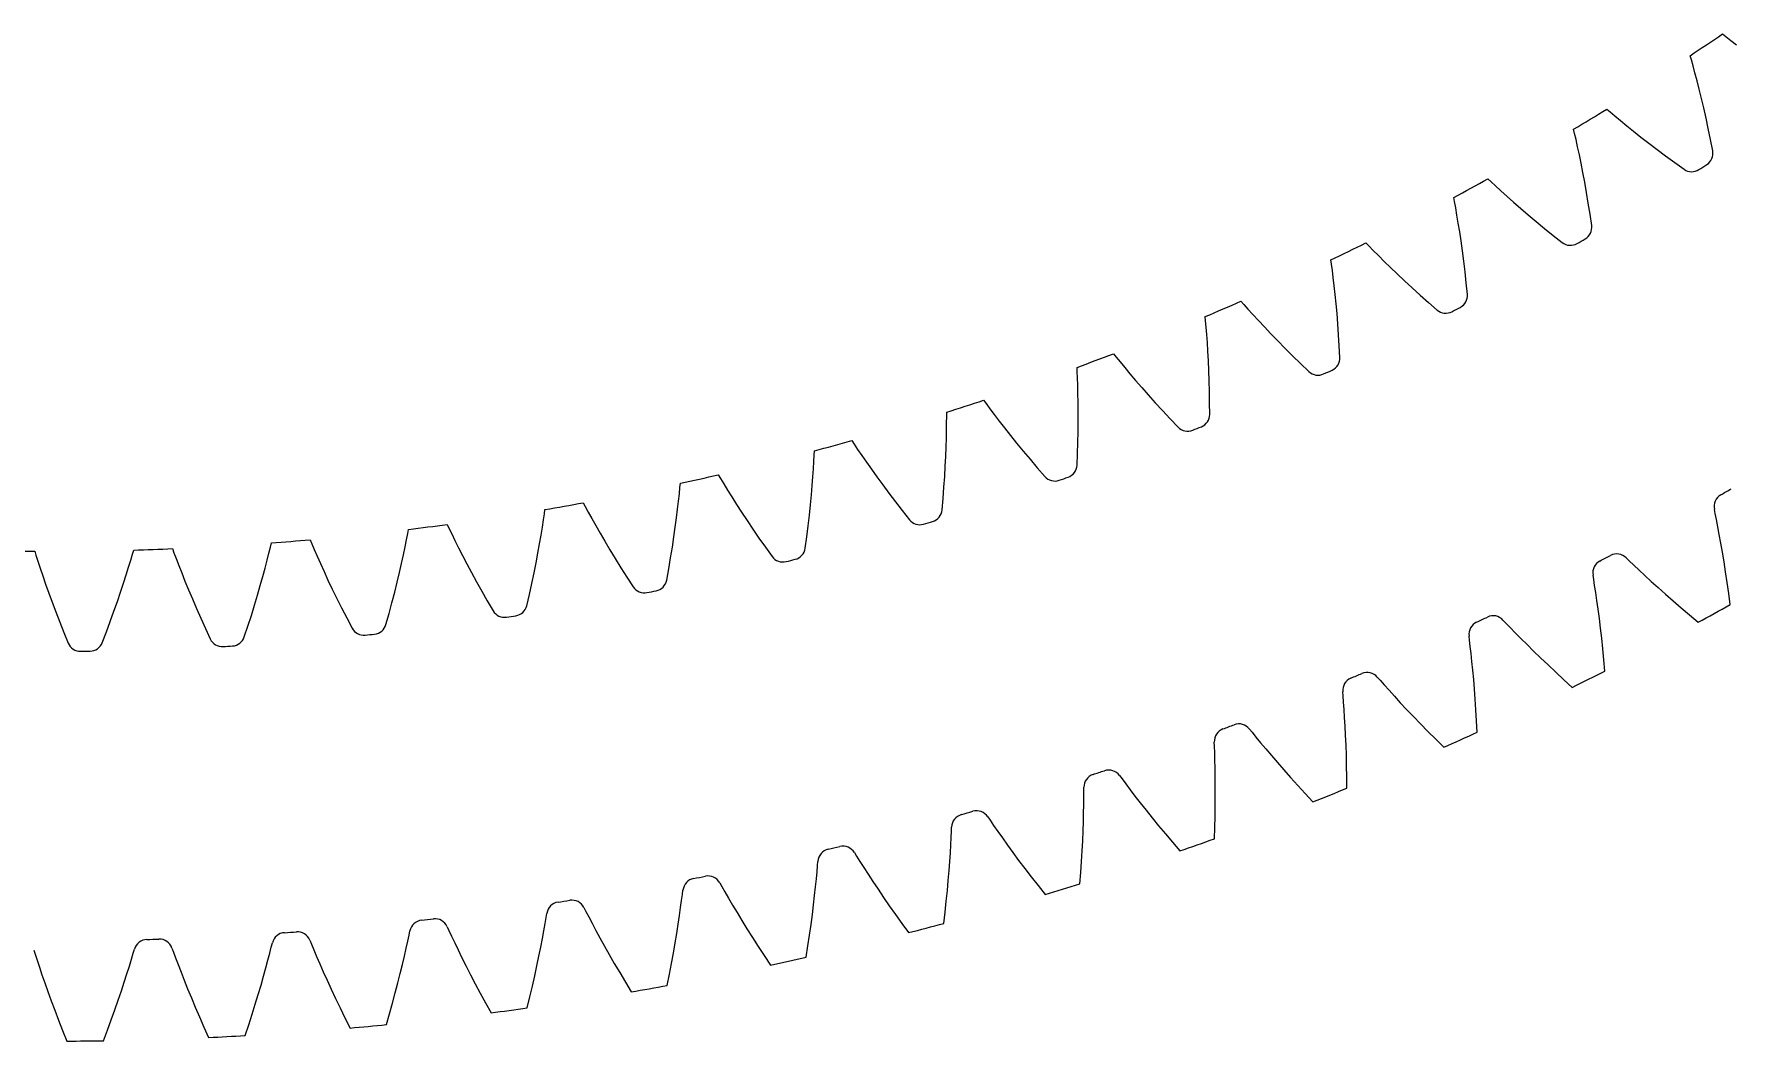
# Model space of a CAD drawing. Header units: millimetres. Extents: x -77 to 78, y -77 to 77.
# Drawn here: x -0.35 to 37.74, y -77.5 to -54.89 of the extents above; entities that cross this region are included whole.
import ezdxf

# ---------------------------------------------------------------- set-up
doc = ezdxf.new("R2010")
doc.units = ezdxf.units.MM

msp = doc.modelspace()

# ---------------------------------------------------------------- linework, layer by layer
at = {"layer": 'thin_ring_external'}
for p, q in [((37.384091, -65.653851), (37.365597, -65.560482)), ((37.41194, -65.789901), (37.384091, -65.653851)), ((37.443533, -65.949397), (37.41194, -65.789901)), ((37.477325, -66.126581), (37.443533, -65.949397)), ((37.512402, -66.318412), (37.477325, -66.126581)), ((35.38781, -66.648837), (35.456789, -66.714425)), ((37.548125, -66.522976), (37.512402, -66.318412)), ((37.584004, -66.73894), (37.548125, -66.522976)), ((34.657151, -67.133302), (34.642506, -67.039253)), ((35.456789, -66.714425), (35.556816, -66.810756)), ((35.556816, -66.810756), (35.674647, -66.922797)), ((35.674647, -66.922797), (35.806243, -67.04616)), ((35.806243, -67.04616), (35.949525, -67.178447)), ((37.619646, -66.965319), (37.584004, -66.73894)), ((37.654719, -67.20135), (37.619646, -66.965319)), ((34.679392, -67.27038), (34.657151, -67.133302)), ((34.70441, -67.43104), (34.679392, -67.27038)), ((35.949525, -67.178447), (36.103218, -67.318094)), ((36.103218, -67.318094), (36.266457, -67.463973)), ((37.688939, -67.446426), (37.654719, -67.20135)), ((34.730899, -67.609461), (34.70441, -67.43104)), ((34.758071, -67.802571), (34.730899, -67.609461)), ((34.785365, -68.008429), (34.758071, -67.802571)), ((36.266457, -67.463973), (36.438621, -67.615224)), ((36.438621, -67.615224), (36.619244, -67.771161)), ((36.619244, -67.771161), (36.807964, -67.931218)), ((37.722059, -67.700046), (37.688939, -67.446426)), ((32.621704, -68.045492), (32.687932, -68.113857)), ((32.687932, -68.113857), (32.78392, -68.214213)), ((34.812348, -68.225684), (34.785365, -68.008429)), ((36.807964, -67.931218), (37.004491, -68.094917)), ((31.871772, -68.499552), (31.861, -68.40498)), ((31.888365, -68.637427), (31.871772, -68.499552)), ((32.78392, -68.214213), (32.897052, -68.330997)), ((32.897052, -68.330997), (33.023472, -68.459659)), ((33.023472, -68.459659), (33.161202, -68.597717)), ((34.838665, -68.453335), (34.812348, -68.225684)), ((34.864018, -68.690608), (34.838665, -68.453335)), ((31.906767, -68.798979), (31.888365, -68.637427)), ((31.925909, -68.978337), (31.906767, -68.798979)), ((33.161202, -68.597717), (33.309032, -68.743555)), ((33.309032, -68.743555), (33.466145, -68.896013)), ((33.466145, -68.896013), (33.631955, -69.054206)), ((34.888149, -68.936881), (34.864018, -68.690608)), ((34.910828, -69.191648), (34.888149, -68.936881)), ((29.800591, -69.327407), (29.863956, -69.398433)), ((31.945129, -69.1724), (31.925909, -68.978337)), ((31.963949, -69.379204), (31.945129, -69.1724)), ((33.631955, -69.054206), (33.806023, -69.217426)), ((33.806023, -69.217426), (33.988012, -69.385096)), ((29.032649, -69.750295), (29.025769, -69.655361)), ((29.863956, -69.398433), (29.955743, -69.502646)), ((29.955743, -69.502646), (30.063985, -69.623976)), ((30.063985, -69.623976), (30.185016, -69.757719)), ((31.981989, -69.597384), (31.963949, -69.379204)), ((31.998938, -69.825924), (31.981989, -69.597384)), ((33.988012, -69.385096), (34.177653, -69.556725)), ((29.043568, -69.888736), (29.032649, -69.750295)), ((29.055322, -70.050906), (29.043568, -69.888736)), ((29.067084, -70.230899), (29.055322, -70.050906)), ((30.185016, -69.757719), (30.316963, -69.901316)), ((30.316963, -69.901316), (30.45868, -70.0531)), ((30.45868, -70.0531), (30.609401, -70.21188)), ((32.014529, -70.064037), (31.998938, -69.825924)), ((32.028528, -70.311094), (32.014529, -70.064037)), ((29.078321, -70.425588), (29.067084, -70.230899)), ((29.088635, -70.632991), (29.078321, -70.425588)), ((30.609401, -70.21188), (30.768577, -70.376746)), ((30.768577, -70.376746), (30.935798, -70.546976)), ((32.040729, -70.566576), (32.028528, -70.311094)), ((26.144571, -70.883424), (26.141594, -70.788288)), ((26.929227, -70.492421), (26.989623, -70.565988)), ((26.989623, -70.565988), (27.077054, -70.673881)), ((27.077054, -70.673881), (27.180224, -70.799553)), ((27.180224, -70.799553), (27.295662, -70.938152)), ((29.097702, -70.851727), (29.088635, -70.632991)), ((29.105254, -71.08077), (29.097702, -70.851727)), ((30.935798, -70.546976), (31.110749, -70.721975)), ((31.110749, -70.721975), (31.293184, -70.901246)), ((26.149797, -71.022196), (26.144571, -70.883424)), ((26.154883, -71.184713), (26.149797, -71.022196)), ((26.159245, -71.365037), (26.154883, -71.184713)), ((27.295662, -70.938152), (27.421601, -71.087045)), ((27.421601, -71.087045), (27.556968, -71.244519)), ((29.111056, -71.319322), (29.105254, -71.08077)), ((24.012454, -71.538568), (24.069779, -71.614553)), ((24.069779, -71.614553), (24.152707, -71.725944)), ((26.16248, -71.560022), (26.159245, -71.365037)), ((26.16427, -71.767674), (26.16248, -71.560022)), ((27.556968, -71.244519), (27.701043, -71.409353)), ((27.701043, -71.409353), (27.853316, -71.580615)), ((27.853316, -71.580615), (28.013407, -71.757567)), ((29.114901, -71.566746), (29.111056, -71.319322)), ((29.116602, -71.822514), (29.114901, -71.566746)), ((23.211932, -72.035897), (23.212407, -71.897028)), ((23.212407, -71.897028), (23.213339, -71.801849)), ((24.152707, -71.725944), (24.25063, -71.855746)), ((24.25063, -71.855746), (24.360281, -71.998968)), ((24.360281, -71.998968), (24.480001, -72.152905)), ((26.162492, -72.215758), (26.16435, -71.986598)), ((26.16435, -71.986598), (26.16427, -71.767674)), ((28.013407, -71.757567), (28.181027, -71.939601)), ((28.181027, -71.939601), (28.355948, -72.12621)), ((23.202524, -72.57379), (23.207296, -72.378837)), ((23.207296, -72.378837), (23.210341, -72.198485)), ((23.210341, -72.198485), (23.211932, -72.035897)), ((24.480001, -72.152905), (24.608789, -72.315804)), ((24.608789, -72.315804), (24.745975, -72.486414)), ((26.158495, -72.454347), (26.162492, -72.215758)), ((20.241102, -72.789396), (20.245941, -72.694336)), ((21.055191, -72.464085), (21.109348, -72.542359)), ((21.109348, -72.542359), (21.187632, -72.657061)), ((21.187632, -72.657061), (21.280144, -72.790773)), ((23.195787, -72.78134), (23.202524, -72.57379)), ((24.745975, -72.486414), (24.891088, -72.663783)), ((24.891088, -72.663783), (25.04378, -72.847158)), ((26.143378, -72.957342), (26.152179, -72.70172)), ((26.152179, -72.70172), (26.158495, -72.454347)), ((20.216215, -73.270589), (20.226661, -73.090515)), ((20.226661, -73.090515), (20.234926, -72.928129)), ((20.234926, -72.928129), (20.241102, -72.789396)), ((21.280144, -72.790773), (21.383822, -72.938376)), ((21.383822, -72.938376), (21.497122, -73.097099)), ((21.497122, -73.097099), (21.619113, -73.265148)), ((23.175614, -73.228974), (23.186879, -73.000083)), ((23.186879, -73.000083), (23.195787, -72.78134)), ((25.04378, -72.847158), (25.203785, -73.035921)), ((25.203785, -73.035921), (25.370897, -73.229554)), ((17.235666, -73.559026), (17.244403, -73.464244)), ((18.062424, -73.267411), (18.113321, -73.347843)), ((18.113321, -73.347843), (18.186831, -73.465662)), ((18.186831, -73.465662), (18.273775, -73.603059)), ((20.18819, -73.672281), (20.203442, -73.465183)), ((20.203442, -73.465183), (20.216215, -73.270589)), ((21.619113, -73.265148), (21.74918, -73.441247)), ((21.74918, -73.441247), (21.886888, -73.624424)), ((23.145358, -73.714103), (23.161825, -73.467198)), ((23.161825, -73.467198), (23.175614, -73.228974)), ((17.191044, -74.038791), (17.208874, -73.859298)), ((17.208874, -73.859298), (17.223799, -73.697388)), ((17.223799, -73.697388), (17.235666, -73.559026)), ((18.273775, -73.603059), (18.371306, -73.754794)), ((18.371306, -73.754794), (18.477994, -73.918035)), ((20.149657, -74.118709), (20.170309, -73.890474)), ((20.170309, -73.890474), (20.18819, -73.672281)), ((21.886888, -73.624424), (22.031923, -73.813913)), ((22.031923, -73.813913), (22.184043, -74.009086)), ((23.12607, -73.969148), (23.145358, -73.714103)), ((14.183629, -74.342377), (14.201166, -74.204618)), ((14.201166, -74.204618), (14.213787, -74.110275)), ((15.0392, -73.947191), (15.086752, -74.029645)), ((15.086752, -74.029645), (15.155363, -74.150383)), ((15.155363, -74.150383), (15.236593, -74.291234)), ((17.146551, -74.438994), (17.170293, -74.232696)), ((17.170293, -74.232696), (17.191044, -74.038791)), ((18.477994, -73.918035), (18.592983, -74.090951)), ((18.592983, -74.090951), (18.71571, -74.27224)), ((18.71571, -74.27224), (18.845782, -74.460917)), ((20.126099, -74.356166), (20.149657, -74.118709)), ((22.184043, -74.009086), (22.343065, -74.209416)), ((11.14272, -74.725084), (11.159204, -74.631339)), ((11.990616, -74.50228), (12.034743, -74.586617)), ((12.034743, -74.586617), (12.098339, -74.710069)), ((14.136885, -74.682147), (14.16207, -74.503537)), ((14.16207, -74.503537), (14.183629, -74.342377)), ((15.236593, -74.291234), (15.327812, -74.446845)), ((15.327812, -74.446845), (15.427708, -74.614328)), ((15.427708, -74.614328), (15.535501, -74.791819)), ((17.089723, -74.883463), (17.119728, -74.656269)), ((17.119728, -74.656269), (17.146551, -74.438994)), ((18.845782, -74.460917), (18.982915, -74.6562)), ((18.982915, -74.6562), (19.126894, -74.857454)), ((20.069767, -74.856225), (20.099509, -74.602187)), ((20.099509, -74.602187), (20.126099, -74.356166)), ((8.065485, -75.119547), (8.085804, -75.026558)), ((8.921813, -74.931742), (8.962441, -75.017818)), ((8.962441, -75.017818), (9.020915, -75.143778)), ((11.058889, -75.199572), (11.091385, -75.022146)), ((11.091385, -75.022146), (11.119542, -74.862007)), ((11.119542, -74.862007), (11.14272, -74.725084)), ((12.098339, -74.710069), (12.173718, -74.854137)), ((12.173718, -74.854137), (12.258472, -75.013362)), ((12.258472, -75.013362), (12.351407, -75.184805)), ((14.076, -75.080186), (14.108191, -74.875036)), ((14.108191, -74.875036), (14.136885, -74.682147)), ((15.535501, -74.791819), (15.650682, -74.977995)), ((15.650682, -74.977995), (15.772898, -75.171852)), ((17.056436, -75.119753), (17.089723, -74.883463)), ((19.126894, -74.857454), (19.277557, -75.064144)), ((2.744275, -75.411097), (2.777704, -75.500217)), ((4.940317, -75.521901), (4.97465, -75.387342)), ((4.97465, -75.387342), (4.998769, -75.295265)), ((5.837966, -75.234851), (5.875026, -75.322523)), ((5.875026, -75.322523), (5.928279, -75.450777)), ((7.962244, -75.590193), (8.001997, -75.414251)), ((8.001997, -75.414251), (8.036705, -75.255403)), ((8.036705, -75.255403), (8.065485, -75.119547)), ((9.020915, -75.143778), (9.090315, -75.290819)), ((9.090315, -75.290819), (9.168461, -75.453389)), ((10.981713, -75.594775), (11.0223, -75.391121)), ((11.0223, -75.391121), (11.058889, -75.199572)), ((12.351407, -75.184805), (12.451823, -75.366572)), ((12.451823, -75.366572), (12.559263, -75.557319)), ((14.000972, -75.521947), (14.040279, -75.296176)), ((14.040279, -75.296176), (14.076, -75.080186)), ((15.772898, -75.171852), (15.901898, -75.372601)), ((15.901898, -75.372601), (16.037493, -75.579596)), ((16.979621, -75.617078), (17.019768, -75.364474)), ((17.019768, -75.364474), (17.056436, -75.119753)), ((-0.354043, -75.460184), (-0.324302, -75.550601)), ((-0.324302, -75.550601), (-0.28175, -75.682791)), ((-0.28175, -75.682791), (-0.230945, -75.837246)), ((1.787974, -75.816518), (1.835598, -75.661053)), ((1.835598, -75.661053), (1.875426, -75.528016)), ((1.875426, -75.528016), (1.903305, -75.437007)), ((2.777704, -75.500217), (2.825647, -75.630549)), ((2.825647, -75.630549), (2.88275, -75.782788)), ((2.88275, -75.782788), (2.947295, -75.951221)), ((4.852174, -75.853352), (4.899116, -75.679191)), ((4.899116, -75.679191), (4.940317, -75.521901)), ((5.928279, -75.450777), (5.991584, -75.600543)), ((5.991584, -75.600543), (6.062989, -75.766185)), ((6.062989, -75.766185), (6.141547, -75.944674)), ((7.868909, -75.981895), (7.917822, -75.780078)), ((7.917822, -75.780078), (7.962244, -75.590193)), ((9.168461, -75.453389), (9.25428, -75.628503)), ((9.25428, -75.628503), (9.347147, -75.814239)), ((10.937154, -75.809117), (10.981713, -75.594775)), ((12.559263, -75.557319), (12.673417, -75.75603)), ((12.673417, -75.75603), (12.794066, -75.961906)), ((13.911328, -75.999681), (13.958012, -75.756671)), ((13.958012, -75.756671), (14.000972, -75.521947)), ((16.037493, -75.579596), (16.179543, -75.792298)), ((-0.230945, -75.837246), (-0.17337, -76.008187)), ((-0.17337, -76.008187), (-0.109721, -76.19252)), ((1.608765, -76.371329), (1.67407, -76.174206)), ((1.67407, -76.174206), (1.733921, -75.988605)), ((1.733921, -75.988605), (1.787974, -75.816518)), ((2.947295, -75.951221), (3.018458, -76.132786)), ((3.018458, -76.132786), (3.095775, -76.325515)), ((4.742835, -76.240892), (4.799993, -76.041253)), ((4.799993, -76.041253), (4.852174, -75.853352)), ((6.141547, -75.944674), (6.226711, -76.134067)), ((6.226711, -76.134067), (6.31814, -76.332985)), ((7.815588, -76.194226), (7.868909, -75.981895)), ((9.347147, -75.814239), (9.446666, -76.009236)), ((9.446666, -76.009236), (9.552566, -76.212467)), ((10.836052, -76.265846), (10.888611, -76.033084)), ((10.888611, -76.033084), (10.937154, -75.809117)), ((12.794066, -75.961906), (12.921049, -76.174294)), ((12.921049, -76.174294), (13.054247, -76.392648)), ((13.860844, -76.250423), (13.911328, -75.999681)), ((-0.109721, -76.19252), (-0.040381, -76.388261)), ((-0.040381, -76.388261), (0.03442, -76.59401)), ((1.538204, -76.57857), (1.608765, -76.371329)), ((3.095775, -76.325515), (3.17896, -76.528019)), ((3.17896, -76.528019), (3.26783, -76.739253)), ((4.614088, -76.670084), (4.680842, -76.450855)), ((4.680842, -76.450855), (4.742835, -76.240892)), ((6.31814, -76.332985), (6.415607, -76.540392)), ((6.415607, -76.540392), (6.518959, -76.755472)), ((7.695819, -76.64642), (7.757891, -76.416011)), ((7.757891, -76.416011), (7.815588, -76.194226)), ((9.552566, -76.212467), (9.664661, -76.423122)), ((9.664661, -76.423122), (9.782818, -76.640544)), ((10.718695, -76.755193), (10.77943, -76.506734)), ((10.77943, -76.506734), (10.836052, -76.265846)), ((0.03442, -76.59401), (0.114543, -76.808714)), ((0.114543, -76.808714), (0.199901, -77.031548)), ((1.38174, -77.019414), (1.462506, -76.794874)), ((1.462506, -76.794874), (1.538204, -76.57857)), ((3.26783, -76.739253), (3.362265, -76.958395)), ((4.466416, -77.133181), (4.54261, -76.89775)), ((4.54261, -76.89775), (4.614088, -76.670084)), ((6.518959, -76.755472), (6.62809, -76.977561)), ((7.558471, -77.130536), (7.629356, -76.88478)), ((7.629356, -76.88478), (7.695819, -76.64642)), ((9.782818, -76.640544), (9.906939, -76.864183)), ((0.199901, -77.031548), (0.290443, -77.261842)), ((0.290443, -77.261842), (0.386141, -77.499038)), ((1.205138, -77.490629), (1.295946, -77.251518)), ((1.295946, -77.251518), (1.38174, -77.019414)), ((3.362265, -76.958395), (3.462186, -77.184777)), ((3.462186, -77.184777), (3.567541, -77.417845)), ((4.385502, -77.375819), (4.466416, -77.133181)), ((6.62809, -76.977561), (6.742925, -77.206107))]:
    msp.add_line(p, q, dxfattribs=at)
for centre, radius, start, end in [((0, 0), 75.25, 299.897986, 300.102014), ((37.658447, -65.495373), 0.3, 119.897986, 192.534629), ((0, 0), 75.25, 297.545045, 297.749073), ((35.176095, -66.861385), 0.3, 45.11243, 117.749073), ((34.937782, -66.986222), 0.3, 117.545045, 190.181688), ((0, 0), 77.5, 298.52077, 299.126289), ((32.158204, -68.364116), 0.3, 115.192104, 187.828747), ((0, 0), 75.25, 295.192104, 295.396132), ((32.401441, -68.249169), 0.3, 42.759488, 115.396132), ((0, 0), 75.25, 292.839163, 293.04319), ((29.572152, -69.52187), 0.3, 40.406547, 113.04319), ((0, 0), 77.5, 296.167828, 296.773348), ((29.3244, -69.626734), 0.3, 112.839163, 185.475806), ((0, 0), 75.25, 290.486221, 290.690249), ((26.692997, -70.67734), 0.3, 38.053606, 110.690249), ((26.441149, -70.771945), 0.3, 110.486221, 183.122865), ((0, 0), 77.5, 293.814887, 294.420407), ((23.513312, -71.797818), 0.3, 108.13328, 180.769923), ((0, 0), 75.25, 288.13328, 288.337308), ((23.768831, -71.713633), 0.3, 35.700665, 108.337308), ((0, 0), 77.5, 291.461946, 292.067466), ((0, 0), 75.25, 285.780339, 285.984367), ((20.804586, -72.629), 0.3, 33.347724, 105.984367), ((20.545826, -72.702624), 0.3, 105.780339, 178.416982), ((0, 0), 75.25, 283.427398, 283.631426), ((17.80526, -73.421899), 0.3, 30.994782, 103.631426), ((0, 0), 77.5, 289.109005, 289.714524), ((17.543695, -73.484837), 0.3, 103.427398, 176.064041), ((14.511982, -74.143138), 0.3, 101.074457, 173.7111), ((0, 0), 75.25, 281.074457, 281.278485), ((14.77591, -74.090991), 0.3, 28.641841, 101.278485), ((0, 0), 77.5, 286.756064, 287.361583), ((11.455798, -74.676417), 0.3, 98.721515, 171.358159), ((0, 0), 75.25, 278.721515, 278.925543), ((11.721644, -74.63515), 0.3, 26.2889, 98.925543), ((0, 0), 75.25, 274.015633, 274.219661), ((5.559001, -75.345206), 0.3, 21.583018, 94.219661), ((8.380297, -75.083774), 0.3, 96.368574, 169.005218), ((0, 0), 75.25, 276.368574, 276.572602), ((8.647613, -75.053456), 0.3, 23.935959, 96.572602), ((0, 0), 77.5, 284.403123, 285.008642), ((2.192112, -75.518191), 0.3, 91.662692, 164.299335), ((0, 0), 75.25, 271.662692, 271.86672), ((2.461014, -75.509906), 0.3, 19.230077, 91.86672), ((5.290665, -75.364523), 0.3, 94.015633, 166.652276), ((0, 0), 77.5, 282.050181, 282.655701), ((0, 0), 77.5, 279.69724, 280.30276), ((0, 0), 77.5, 277.344299, 277.949819), ((0, 0), 77.5, 274.991358, 275.596877), ((0, 0), 77.5, 270.285476, 270.890995), ((0, 0), 77.5, 272.638417, 273.243936)]:
    msp.add_arc(centre, radius, start, end, dxfattribs=at)
at = {"layer": 'thin_ring_internal'}
for p, q in [((37.547304, -54.88579), (37.622905, -54.944872)), ((37.622905, -54.944872), (37.734144, -55.030767)), ((37.734144, -55.030767), (37.865161, -55.130403)), ((36.85021, -55.466061), (36.823751, -55.373833)), ((36.888179, -55.601377), (36.85021, -55.466061)), ((36.931481, -55.760179), (36.888179, -55.601377)), ((36.97809, -55.936789), (36.931481, -55.760179)), ((37.026827, -56.128229), (36.97809, -55.936789)), ((37.076879, -56.332626), (37.026827, -56.128229)), ((37.12763, -56.548681), (37.076879, -56.332626)), ((34.953066, -56.573255), (35.025836, -56.63579)), ((35.025836, -56.63579), (35.132958, -56.726768)), ((35.132958, -56.726768), (35.259198, -56.832392)), ((37.17859, -56.77544), (37.12763, -56.548681)), ((34.22973, -57.120465), (34.20759, -57.027106)), ((34.261362, -57.257401), (34.22973, -57.120465)), ((35.259198, -56.832392), (35.400242, -56.948454)), ((35.400242, -56.948454), (35.553873, -57.072639)), ((35.553873, -57.072639), (35.71873, -57.203426)), ((37.22935, -57.012165), (37.17859, -56.77544)), ((37.279562, -57.258266), (37.22935, -57.012165)), ((34.297228, -57.418045), (34.261362, -57.257401)), ((34.33557, -57.596633), (34.297228, -57.418045)), ((35.71873, -57.203426), (35.89389, -57.339715)), ((35.89389, -57.339715), (36.07869, -57.48066)), ((36.07869, -57.48066), (36.27263, -57.625582)), ((37.329612, -57.512818), (37.279562, -57.258266)), ((34.375348, -57.790133), (34.33557, -57.596633)), ((34.415836, -57.996637), (34.375348, -57.790133)), ((36.27263, -57.625582), (36.475319, -57.773921)), ((36.475319, -57.773921), (36.685756, -57.925638)), ((32.283127, -58.138195), (32.352909, -58.204048)), ((32.352909, -58.204048), (32.455683, -58.299911)), ((34.45648, -58.21482), (34.415836, -57.996637)), ((34.496834, -58.443704), (34.45648, -58.21482)), ((31.535115, -58.651159), (31.517343, -58.55687)), ((31.560343, -58.789418), (31.535115, -58.651159)), ((32.455683, -58.299911), (32.576872, -58.411294)), ((32.576872, -58.411294), (32.712363, -58.533792)), ((32.712363, -58.533792), (32.86005, -58.664991)), ((32.86005, -58.664991), (33.018643, -58.803306)), ((34.536526, -58.682534), (34.496834, -58.443704)), ((31.588696, -58.951557), (31.560343, -58.789418)), ((31.618687, -59.131736), (31.588696, -58.951557)), ((33.018643, -58.803306), (33.187273, -58.947597)), ((33.187273, -58.947597), (33.365315, -59.096987)), ((34.575234, -58.930705), (34.536526, -58.682534)), ((34.613386, -59.18731), (34.575234, -58.930705)), ((31.649419, -59.326877), (31.618687, -59.131736)), ((31.680255, -59.535041), (31.649419, -59.326877)), ((33.365315, -59.096987), (33.552302, -59.250775)), ((33.552302, -59.250775), (33.747871, -59.408384)), ((33.747871, -59.408384), (33.951021, -59.569727)), ((29.54327, -59.57722), (29.609913, -59.646249)), ((29.609913, -59.646249), (29.708115, -59.746789)), ((29.708115, -59.746789), (29.823991, -59.86369)), ((31.710705, -59.754878), (31.680255, -59.535041)), ((31.740366, -59.985392), (31.710705, -59.754878)), ((28.772203, -60.054827), (28.758837, -59.959814)), ((28.79097, -60.194111), (28.772203, -60.054827)), ((29.823991, -59.86369), (29.953636, -59.99236)), ((29.953636, -59.99236), (30.095059, -60.130287)), ((30.095059, -60.130287), (30.247045, -60.275832)), ((31.768903, -60.22581), (31.740366, -59.985392)), ((28.811749, -60.357393), (28.79097, -60.194111)), ((28.833325, -60.538772), (28.811749, -60.357393)), ((28.854945, -60.735131), (28.833325, -60.538772)), ((30.247045, -60.275832), (30.40878, -60.427812)), ((30.40878, -60.427812), (30.579679, -60.585323)), ((31.796023, -60.475513), (31.768903, -60.22581)), ((31.822196, -60.733616), (31.796023, -60.475513)), ((26.739429, -60.887215), (26.802788, -60.959269)), ((28.876063, -60.944504), (28.854945, -60.735131)), ((28.896251, -61.165521), (28.876063, -60.944504)), ((30.579679, -60.585323), (30.759308, -60.747645)), ((30.759308, -60.747645), (30.947332, -60.914181)), ((30.947332, -60.914181), (31.142756, -61.084802)), ((25.946976, -61.32843), (25.938045, -61.232898)), ((25.959243, -61.468436), (25.946976, -61.32843)), ((26.802788, -60.959269), (26.896207, -61.064269)), ((26.896207, -61.064269), (27.006518, -61.186435)), ((27.006518, -61.186435), (27.130036, -61.320997)), ((27.130036, -61.320997), (27.264889, -61.465355)), ((28.915156, -61.397165), (28.896251, -61.165521)), ((25.972403, -61.632508), (25.959243, -61.468436)), ((25.985516, -61.814695), (25.972403, -61.632508)), ((27.264889, -61.465355), (27.409939, -61.617813)), ((27.409939, -61.617813), (27.564428, -61.777153)), ((28.932476, -61.63865), (28.915156, -61.397165)), ((28.94795, -61.889345), (28.932476, -61.63865)), ((23.877677, -62.065341), (23.937615, -62.140265)), ((25.997977, -62.011847), (25.985516, -61.814695)), ((26.009331, -62.221976), (25.997977, -62.011847)), ((27.564428, -61.777153), (27.727813, -61.942445)), ((27.727813, -61.942445), (27.899696, -62.112948)), ((28.962086, -62.148385), (28.94795, -61.889345)), ((23.065554, -62.46921), (23.061078, -62.373365)), ((23.071294, -62.609634), (23.065554, -62.46921)), ((23.937615, -62.140265), (24.026047, -62.249498)), ((24.026047, -62.249498), (24.130555, -62.376663)), ((24.130555, -62.376663), (24.247679, -62.516826)), ((26.019215, -62.443693), (26.009331, -62.221976)), ((26.027322, -62.675966), (26.019215, -62.443693)), ((27.899696, -62.112948), (28.079768, -62.288052)), ((28.079768, -62.288052), (28.267042, -62.46758)), ((23.076806, -62.774141), (23.071294, -62.609634)), ((23.081429, -62.95674), (23.076806, -62.774141)), ((24.247679, -62.516826), (24.375669, -62.667302)), ((24.375669, -62.667302), (24.513469, -62.826344)), ((24.513469, -62.826344), (24.660377, -62.992699)), ((26.033388, -62.917995), (26.027322, -62.675966)), ((20.964211, -63.109047), (21.020598, -63.186679)), ((21.020598, -63.186679), (21.103852, -63.299908)), ((23.084704, -63.154259), (23.081429, -62.95674)), ((23.086269, -63.364689), (23.084704, -63.154259)), ((24.660377, -62.992699), (24.815896, -63.165414)), ((24.815896, -63.165414), (24.979659, -63.343729)), ((26.037181, -63.169138), (26.033388, -62.917995)), ((26.03925, -63.428556), (26.037181, -63.169138)), ((20.13123, -63.77982), (20.133377, -63.615234)), ((20.133377, -63.615234), (20.134177, -63.474695)), ((20.134177, -63.474695), (20.134165, -63.378746)), ((21.103852, -63.299908), (21.20233, -63.431798)), ((21.20233, -63.431798), (21.312806, -63.577259)), ((21.312806, -63.577259), (21.433657, -63.733526)), ((23.083118, -63.819024), (23.085827, -63.586625)), ((23.085827, -63.586625), (23.086269, -63.364689)), ((24.979659, -63.343729), (25.15139, -63.527021)), ((25.15139, -63.527021), (25.330108, -63.715068)), ((20.121434, -64.159893), (20.127352, -63.962436)), ((20.127352, -63.962436), (20.13123, -63.77982)), ((21.433657, -63.733526), (21.563909, -63.898806)), ((21.563909, -63.898806), (21.702918, -64.071816)), ((23.077918, -64.061073), (23.083118, -63.819024)), ((17.151857, -64.483058), (17.159194, -64.342707)), ((17.159194, -64.342707), (17.163646, -64.246862)), ((18.005341, -64.016074), (18.058055, -64.096245)), ((18.058055, -64.096245), (18.135951, -64.213225)), ((18.135951, -64.213225), (18.228186, -64.349553)), ((18.228186, -64.349553), (18.331775, -64.499996)), ((20.10244, -64.591843), (20.113207, -64.370168)), ((20.113207, -64.370168), (20.121434, -64.159893)), ((21.702918, -64.071816), (21.850232, -64.25158)), ((21.850232, -64.25158), (22.005522, -64.437321)), ((23.060019, -64.571354), (23.070022, -64.312121)), ((23.070022, -64.312121), (23.077918, -64.061073)), ((17.129684, -64.829603), (17.142054, -64.647365)), ((17.142054, -64.647365), (17.151857, -64.483058)), ((18.331775, -64.499996), (18.445225, -64.661717)), ((18.445225, -64.661717), (18.567646, -64.832879)), ((20.088922, -64.823864), (20.10244, -64.591843)), ((22.005522, -64.437321), (22.168539, -64.628405)), ((22.168539, -64.628405), (22.338315, -64.824562)), ((14.133189, -65.211225), (14.147048, -65.071368)), ((14.147048, -65.071368), (14.155954, -64.975834)), ((15.007475, -64.784456), (15.056402, -64.866992)), ((15.056402, -64.866992), (15.128771, -64.98747)), ((15.128771, -64.98747), (15.214564, -65.127942)), ((15.214564, -65.127942), (15.311041, -65.283042)), ((17.096585, -65.236235), (17.114585, -65.026571)), ((17.114585, -65.026571), (17.129684, -64.829603)), ((18.567646, -64.832879), (18.698454, -65.012169)), ((18.698454, -65.012169), (18.837246, -65.198591)), ((20.052898, -65.315818), (20.072466, -65.065409)), ((20.072466, -65.065409), (20.088922, -64.823864)), ((11.977107, -65.412529), (12.022141, -65.497252)), ((12.022141, -65.497252), (12.088826, -65.620966)), ((14.094917, -65.556364), (14.115752, -65.374898)), ((14.115752, -65.374898), (14.133189, -65.211225)), ((15.311041, -65.283042), (15.416844, -65.449866)), ((15.416844, -65.449866), (15.531169, -65.626537)), ((17.051217, -65.68831), (17.075515, -65.45717)), ((17.075515, -65.45717), (17.096585, -65.236235)), ((18.837246, -65.198591), (18.983726, -65.391357)), ((18.983726, -65.391357), (19.137677, -65.589818)), ((20.030845, -65.574305), (20.052898, -65.315818)), ((8.920798, -65.898933), (8.961842, -65.98566)), ((11.058879, -65.960844), (11.083911, -65.79816)), ((11.083911, -65.79816), (11.104263, -65.659099)), ((11.104263, -65.659099), (11.117604, -65.564082)), ((12.088826, -65.620966), (12.167991, -65.765278)), ((12.167991, -65.765278), (12.257147, -65.924698)), ((14.042935, -65.961016), (14.070671, -65.752416)), ((14.070671, -65.752416), (14.094917, -65.556364)), ((15.531169, -65.626537), (15.653495, -65.811719)), ((15.653495, -65.811719), (15.783463, -66.004397)), ((17.023541, -65.928829), (17.051217, -65.68831)), ((19.137677, -65.589818), (19.298142, -65.793662)), ((5.84517, -66.242615), (5.882134, -66.331157)), ((7.978054, -66.403934), (8.010629, -66.24259)), ((8.010629, -66.24259), (8.037428, -66.104627)), ((8.037428, -66.104627), (8.055175, -66.010334)), ((8.961842, -65.98566), (9.0227, -66.112342)), ((9.0227, -66.112342), (9.095064, -66.260181)), ((9.095064, -66.260181), (9.176707, -66.423577)), ((10.996282, -66.335856), (11.029624, -66.141144)), ((11.029624, -66.141144), (11.058879, -65.960844)), ((12.257147, -65.924698), (12.355074, -66.096264)), ((12.355074, -66.096264), (12.461055, -66.278064)), ((12.461055, -66.278064), (12.574633, -66.468736)), ((13.976584, -66.410491), (14.011609, -66.180731)), ((14.011609, -66.180731), (14.042935, -65.961016)), ((15.783463, -66.004397), (15.920816, -66.203769)), ((15.920816, -66.203769), (16.065366, -66.409177)), ((16.958289, -66.435237), (16.992344, -66.178056)), ((16.992344, -66.178056), (17.023541, -65.928829)), ((-0.337377, -66.499144), (-0.308803, -66.590739)), ((-0.308803, -66.590739), (-0.266168, -66.724659)), ((1.81871, -66.700399), (1.858216, -66.565524)), ((1.858216, -66.565524), (1.884651, -66.473289)), ((2.756882, -66.44283), (2.789686, -66.532996)), ((2.789686, -66.532996), (2.838505, -66.664787)), ((2.838505, -66.664787), (2.896815, -66.818712)), ((4.879951, -66.703207), (4.919997, -66.543554)), ((4.919997, -66.543554), (4.953186, -66.406987)), ((4.953186, -66.406987), (4.975301, -66.313621)), ((5.882134, -66.331157), (5.937032, -66.460534)), ((5.937032, -66.460534), (6.00244, -66.611579)), ((6.00244, -66.611579), (6.076392, -66.778597)), ((7.898078, -66.775627), (7.940443, -66.582677)), ((7.940443, -66.582677), (7.978054, -66.403934)), ((9.176707, -66.423577), (9.266545, -66.599513)), ((9.266545, -66.599513), (9.363954, -66.786046)), ((10.917357, -66.760959), (10.958871, -66.542939)), ((10.958871, -66.542939), (10.996282, -66.335856)), ((12.574633, -66.468736), (12.695496, -66.667252)), ((13.894989, -66.896966), (13.937747, -66.649461)), ((13.937747, -66.649461), (13.976584, -66.410491)), ((16.065366, -66.409177), (16.216174, -66.620267)), ((-0.266168, -66.724659), (-0.215083, -66.88113)), ((-0.215083, -66.88113), (-0.156975, -67.054298)), ((1.6571, -67.220667), (1.717216, -67.03249)), ((1.717216, -67.03249), (1.771279, -66.858016)), ((1.771279, -66.858016), (1.81871, -66.700399)), ((2.896815, -66.818712), (2.962917, -66.988989)), ((2.962917, -66.988989), (3.036013, -67.172514)), ((4.782768, -67.070777), (4.834064, -66.880007)), ((4.834064, -66.880007), (4.879951, -66.703207)), ((6.076392, -66.778597), (6.157948, -66.958522)), ((6.157948, -66.958522), (6.246572, -67.149385)), ((7.79946, -67.196597), (7.851073, -66.980746)), ((7.851073, -66.980746), (7.898078, -66.775627)), ((9.363954, -66.786046), (9.468537, -66.981797)), ((9.468537, -66.981797), (9.580033, -67.185721)), ((10.821767, -67.225745), (10.87168, -66.98884)), ((10.87168, -66.98884), (10.917357, -66.760959)), ((12.695496, -66.667252), (12.823424, -66.872798)), ((12.823424, -66.872798), (12.958261, -67.08471)), ((13.849005, -67.152284), (13.894989, -66.896966)), ((-0.156975, -67.054298), (-0.092497, -67.241025)), ((-0.092497, -67.241025), (-0.021997, -67.4393)), ((1.51978, -67.630648), (1.591233, -67.420528)), ((1.591233, -67.420528), (1.6571, -67.220667)), ((3.036013, -67.172514), (3.115662, -67.367294)), ((3.115662, -67.367294), (3.201597, -67.571918)), ((4.664672, -67.486703), (4.726271, -67.273487)), ((4.726271, -67.273487), (4.782768, -67.070777)), ((6.246572, -67.149385), (6.341935, -67.34979)), ((6.341935, -67.34979), (6.443822, -67.55868)), ((7.682349, -67.656433), (7.74323, -67.422107)), ((7.74323, -67.422107), (7.79946, -67.196597)), ((9.580033, -67.185721), (9.69826, -67.396996)), ((9.69826, -67.396996), (9.823092, -67.614952)), ((10.76754, -67.470993), (10.821767, -67.225745)), ((12.958261, -67.08471), (13.099085, -67.302587)), ((-0.021997, -67.4393), (0.054326, -67.6477)), ((0.054326, -67.6477), (0.136356, -67.865157)), ((1.442833, -67.849955), (1.51978, -67.630648)), ((3.201597, -67.571918), (3.293656, -67.785323)), ((3.293656, -67.785323), (3.391733, -68.006673)), ((4.526294, -67.940592), (4.598011, -67.709353)), ((4.598011, -67.709353), (4.664672, -67.486703)), ((6.443822, -67.55868), (6.552092, -67.775228)), ((6.552092, -67.775228), (6.666648, -67.998755)), ((7.616771, -67.898893), (7.682349, -67.656433)), ((9.823092, -67.614952), (9.953626, -67.839145)), ((10.709727, -67.723895), (10.76754, -67.470993)), ((0.136356, -67.865157), (0.224028, -68.09083)), ((0.224028, -68.09083), (0.317312, -68.324038)), ((1.272603, -68.312922), (1.360435, -68.077607)), ((1.360435, -68.077607), (1.442833, -67.849955)), ((3.391733, -68.006673), (3.495765, -68.235287)), ((4.368436, -68.426172), (4.449505, -68.179738)), ((4.449505, -68.179738), (4.526294, -67.940592)), ((6.666648, -67.998755), (6.78661, -68.228778)), ((7.547254, -68.148831), (7.616771, -67.898893)), ((0.317312, -68.324038), (0.415374, -68.564216)), ((1.180156, -68.555317), (1.272603, -68.312922)), ((3.495765, -68.235287), (3.604896, -68.470643))]:
    msp.add_line(p, q, dxfattribs=at)
for centre, radius, start, end in [((0, 0), 66.5, 303.624016, 304.375984), ((0, 0), 66.5, 300.957349, 301.709318), ((37.034383, -57.566109), 0.3, 302.754659, 10.232141), ((0, 0), 68.75, 302.578675, 302.754659), ((0, 0), 66.5, 298.290682, 299.042651), ((36.857395, -57.679589), 0.3, 235.101193, 302.578675), ((34.315998, -59.226808), 0.3, 300.087992, 7.565474), ((0, 0), 66.5, 295.624016, 296.375984), ((34.133921, -59.33193), 0.3, 232.434526, 299.912008), ((0, 0), 68.75, 299.912008, 300.087992), ((0, 0), 66.5, 292.957349, 293.709318), ((31.523292, -60.759234), 0.3, 297.421325, 4.898807), ((31.336522, -60.855771), 0.3, 229.767859, 297.245341), ((0, 0), 68.75, 297.245341, 297.421325), ((0, 0), 66.5, 290.290682, 291.042651), ((28.471254, -62.247813), 0.3, 227.101193, 294.578675), ((0, 0), 68.75, 294.578675, 294.754659), ((28.662313, -62.16007), 0.3, 294.754659, 2.232141), ((0, 0), 66.5, 287.624016, 288.375984), ((25.739258, -63.426281), 0.3, 292.087992, 359.565474), ((25.544324, -63.505039), 0.3, 224.434526, 291.912008), ((0, 0), 68.75, 291.912008, 292.087992), ((0, 0), 66.5, 284.957349, 285.709318), ((22.760458, -64.555124), 0.3, 289.421325, 356.898807), ((0, 0), 66.5, 282.290682, 283.042651), ((22.56207, -64.624728), 0.3, 221.767859, 289.245341), ((0, 0), 68.75, 289.245341, 289.421325), ((0, 0), 66.5, 279.624016, 280.375984), ((0, 0), 66.5, 276.957349, 277.709318), ((19.530952, -65.604454), 0.3, 219.101193, 286.578675), ((0, 0), 68.75, 286.578675, 286.754659), ((19.732364, -65.544155), 0.3, 286.754659, 354.232141), ((0, 0), 66.5, 274.290682, 275.042651), ((0, 0), 66.5, 268.957349, 269.709318), ((0, 0), 66.5, 271.624016, 272.375984), ((16.457535, -66.442095), 0.3, 216.434526, 283.912008), ((16.661534, -66.391233), 0.3, 284.087992, 351.565474), ((0, 0), 68.75, 283.912008, 284.087992), ((13.348474, -67.135838), 0.3, 213.767859, 281.245341), ((0, 0), 68.75, 281.245341, 281.421325), ((13.554618, -67.094522), 0.3, 281.421325, 348.898807), ((10.418346, -67.652499), 0.3, 278.754659, 346.232141), ((7.259511, -68.063955), 0.3, 276.087992, 343.565474), ((10.210503, -67.684179), 0.3, 211.101193, 278.578675), ((0, 0), 68.75, 278.578675, 278.754659), ((0.691318, -68.446509), 0.3, 203.101193, 270.578675), ((0.901548, -68.444063), 0.3, 270.754659, 338.232141), ((3.875065, -68.340225), 0.3, 205.767859, 273.245341), ((4.084953, -68.328001), 0.3, 273.421325, 340.898807), ((7.050419, -68.085932), 0.3, 208.434526, 275.912008), ((0, 0), 68.75, 275.912008, 276.087992), ((0, 0), 68.75, 270.578675, 270.754659), ((0, 0), 68.75, 273.245341, 273.421325)]:
    msp.add_arc(centre, radius, start, end, dxfattribs=at)

doc.saveas('drawing.dxf')
